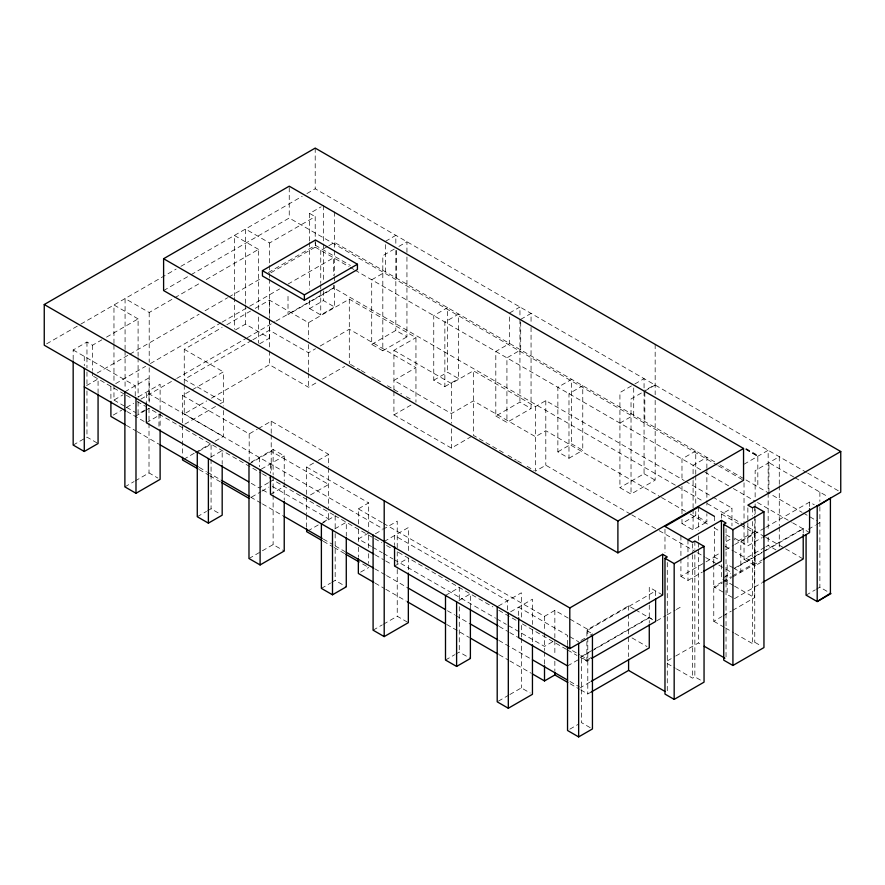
<?xml version="1.0" encoding="UTF-8"?>
<svg xmlns="http://www.w3.org/2000/svg" width="885" height="885" viewBox="0 0 885 885"><rect width="100%" height="100%" fill="white"/><g stroke="black" fill="none" stroke-linecap="round" stroke-linejoin="round"><path stroke-width="0.66" stroke-dasharray="4.42 3.32" d="M46.617 343.856L79.694 324.751M80.878 324.076L176.159 269.062M180.916 266.319L302.205 196.293M306.94 193.561L315.204 188.782L806.467 472.413M163.603 290.557L189.932 275.368M191.127 274.671L289.24 218.02L717.237 465.123M73.167 359.62L73.167 349.973L86.962 342.019L92.516 345.216L101.863 339.818M309.65 241.008L309.65 213.44L321.144 206.813M106.543 337.119L138.093 318.899L138.093 356.29M125.073 349.553L125.073 298.555L149.2 312.493L201.481 282.304M206.238 279.56L258.52 249.382L258.52 311.498M245.499 303.455L245.499 229.038L269.626 242.966L315.204 216.648L315.204 247.169L269.626 273.487M268.332 272.558L315.48 245.333L350.438 265.511M97.184 373.039L128.745 354.819M129.918 354.144L199.114 314.197M205.055 310.768L227.622 297.736M228.817 297.05L261.849 277.978M86.575 385.583L98.069 378.946L98.069 392.686M327.66 246.395L320.757 250.378L320.757 283.355M328.811 245.731L334.552 242.413L715.168 462.158M115.692 383.592L145.605 366.324M150.395 363.558L220.996 322.793M222.19 322.096L248.519 306.896M249.714 306.21L279.638 288.941M288.012 284.096L333.59 257.789L333.59 275.556M184.257 383.526L184.257 349.309L222.113 327.461M226.848 324.729L250.51 311.066M255.234 308.334L269.438 300.137L308.5 322.693L349.298 299.141L415.95 337.616L415.95 402.199M124.885 391.778L149.012 377.84L149.012 403.051M385.495 241.306L395.838 235.333L395.838 244.979M113.966 384.909L113.966 400.064L122.849 394.942M235.498 329.906L245.499 324.131L269.626 338.059L269.626 318.832M138.292 396.856L160.119 384.256L160.119 428.44M394.312 249.05L382.818 255.688L382.818 350.781L371.711 344.365L371.711 279.793L385.495 271.828L385.495 243.961M398.903 246.395L406.945 241.749L406.945 252.778M113.291 415.054L121.665 410.22M126.455 407.454L133.635 403.306M140.815 399.157L175.518 379.123M176.723 378.437L246.13 338.358M247.324 337.672L274.848 321.775M276.043 321.089L333.59 287.857L676.052 485.577M251.683 340.459L184.257 379.388L223.33 401.945L219.823 403.969M252.867 339.774L269.438 330.216L308.5 352.772L315.502 348.734M73.167 445.066L86.962 437.113L98.069 443.529M309.65 300.269L309.65 308.544L323.445 300.579L334.552 306.995L334.552 282.26M144.764 410.153L138.093 414.003L138.093 398.892M259.626 343.834L269.626 338.059M135.228 416.326L144.421 411.016M145.571 410.352L149.012 408.361L261.274 473.176M309.65 308.544L320.757 314.949L334.552 306.995M182.531 422.764L182.531 395.418L223.33 371.866L223.33 406.082M146.335 422.731L160.119 414.777M184.257 384.909L184.257 413.892L206.736 400.916M211.46 398.184L269.438 364.709L308.5 387.265L317.826 381.889M184.865 424.158L218.661 404.644M320.16 346.035L349.298 329.22L415.95 367.695L393.925 380.417L451.383 413.583L473.409 400.872L535.458 436.692L545.802 430.729L660.365 496.861M124.885 486.872L134.077 481.562M135.228 480.898L149.012 472.933L157.895 478.066M371.711 344.365L395.838 330.437L406.945 336.842L406.945 254.15M183.693 459.326L194.191 453.275M195.353 452.6L210.508 443.85M215.166 441.161L223.33 436.449L223.33 407.465M322.494 379.189L344.641 366.412M198.428 451.483L211.072 444.181L211.072 457.855M382.818 350.781L406.945 336.842M182.531 395.418L249.183 433.904L257.292 429.214M258.453 428.55L271.208 421.183L328.667 454.359L328.667 466.66M393.925 390.075L393.925 350.338L415.95 337.616M210.685 457.235L222.179 450.598L222.179 464.271M251.285 462.103L273.122 449.491L284.229 455.908L284.229 481.119M509.605 312.958L519.949 306.984L519.949 318.014M249.183 463.983L271.208 451.262L328.667 484.438L308.953 495.81M261.252 469.172L284.229 455.908M520.712 319.374L531.055 313.401L531.055 324.43M197.278 516.729L206.47 511.419M207.621 510.756L211.072 508.764L219.956 513.897M433.761 380.196L447.556 372.231L458.662 378.647L458.662 314.064L444.867 322.029L444.867 386.601L433.761 380.196L433.761 315.613L447.556 307.648L447.556 372.231M268.52 482.668L259.327 487.978L251.041 483.188M269.671 482.004L273.122 480.013L333.988 515.159M251.495 497.138L260.776 491.783M261.927 491.12L268.885 487.104M393.925 391.458L393.925 414.91L412.476 404.202M444.867 386.601L458.662 378.647M306.641 494.416L306.641 467.081L317.073 461.052M318.235 460.388L328.667 454.359M393.925 350.338L451.383 383.504L473.409 370.793L535.458 406.613L545.802 400.651L684.227 480.566M270.445 494.383L284.229 486.429M248.984 558.524L273.122 544.585L284.229 551.001M509.605 316.941L509.605 343.48L495.81 351.445L495.81 416.016L519.949 402.089L531.055 408.494L531.055 325.802M307.792 530.978L318.235 524.96M322.87 522.283L328.667 518.931L328.667 509.273M393.925 414.91L451.383 448.087L472.247 436.04M321.388 523.798L335.172 515.844L373.536 537.98M495.81 416.016L506.928 422.433L531.055 408.494M358.348 523.909L358.348 508.875L368.691 502.901L368.691 530.248M334.795 528.887L346.278 522.25L346.278 535.923M368.691 532.98L358.348 538.954L371.479 546.532M375.395 533.755L382.287 529.772M631.414 385.937L619.92 392.575L619.92 487.668L631.027 494.084L655.165 480.157L655.165 400.219M634.866 383.946L644.059 378.647L644.059 473.74L619.92 487.668M384.201 541.487L408.339 527.56L408.339 552.771M641.371 393.017L631.027 398.991L631.027 494.084M644.822 391.026L655.165 385.052L644.822 390.13M321.388 588.381L330.581 583.071M331.731 582.407L335.172 580.416L346.278 586.832M557.871 451.848L571.655 443.883L582.772 450.299L582.772 385.716L568.978 393.681L568.978 458.253L557.871 451.848L557.871 387.265L571.655 379.311L571.655 443.883M360.649 572.119L368.691 567.484M630.529 514.141L545.802 465.222L535.458 471.196L535.458 406.613M619.92 423.096L633.715 415.131L633.715 387.265M568.978 458.253L582.772 450.299M394.544 566.035L408.339 558.081L408.339 571.754M373.094 630.175L382.287 624.865M383.437 624.202L397.232 616.248L408.339 622.653M445.498 595.45L459.282 587.496L459.282 601.158M458.895 600.539L470.389 593.901L470.389 608.946M498.355 606.07L521.331 592.795L521.331 618.007M744.031 464.227L768.158 450.299L768.158 491.64M510.612 611.823L532.449 599.211L532.449 624.423M445.498 660.033L454.691 654.723M455.83 654.059L459.282 652.068L470.389 658.484M681.981 519.362L681.981 523.5L695.765 515.535L706.872 521.951L706.872 513.709M681.981 523.5L693.088 529.916L706.872 521.951M383.404 523.345L544.507 616.347L554.851 610.385L568.966 618.526M721.618 518.201L721.618 514.096L731.961 508.123L731.961 525.9M552.55 641.78L544.507 646.426L507.514 625.075M726.22 541.52L730.811 538.865M755.137 531.232L737.515 541.41L734.185 539.485M570.15 619.212L587.795 629.401L628.593 605.849L634.335 609.168M713.775 563.502L713.775 556.665L719.593 553.302M725.423 549.939L733.588 545.226M734.749 544.552L754.562 533.113L754.562 597.696L732.415 610.484M586.888 636.116L586.888 630.64L655.641 590.948L655.641 597.585M680.919 558.723L680.919 576.356L704.825 562.55M706.02 561.853L714.394 557.03L714.394 527.183M764.529 528.079L740.822 541.764L740.822 572.285L734.45 568.612L764.087 551.499M765.713 527.394L809.576 502.072L814.266 504.782M580.947 640.486L585.549 637.831M590.14 635.176L592.441 633.848M680.919 576.356L687.966 580.416L702.303 572.13M734.45 538.091L747.858 545.835L762.085 537.615M498.355 701.163L508.698 695.19M509.849 694.526L521.331 687.899L530.226 693.021M744.031 524.827L744.031 559.32L764.717 547.384M765.868 546.72L768.158 545.392L775.935 549.884M734.45 568.17L761.719 552.428M762.903 551.742L803.215 528.478L803.215 533.013M649.269 617.785L580.516 657.489L586.888 661.161L590.439 659.115M765.282 550.813L803.215 528.909M567.539 665.918L577.883 659.944M723.919 577.352L730.811 573.369M808.381 529.241L815.273 525.27M816.424 524.606L819.875 522.615L816.324 520.557M591.291 657.455L587.795 659.48L580.737 655.398M721.928 582.031L713.775 586.744L724.937 593.193M723.089 581.368L731.253 576.655M732.415 575.98L754.562 563.192L734.561 551.643M656.792 620.805L665.985 615.495M667.135 614.832L675.178 610.185M676.328 609.522L680.919 606.867M714.394 587.552L722.437 582.905M723.587 582.242L731.63 577.595M732.78 576.931L762.162 559.973M744.031 559.32L755.137 565.736L762.029 561.754M589.996 682.092L580.516 687.568L581.334 688.032M734.45 598.691L761.719 582.95M580.737 689.902L587.795 693.973L591.291 691.959M713.775 564.873L713.775 621.248L721.928 616.535M723.089 615.86L731.253 611.148M667.367 660.863L674.536 656.725M675.742 656.028L698.453 642.919L701.894 644.911M569.84 729.163L577.883 724.527M806.08 595.151L815.273 589.841M816.424 589.178L819.875 587.186L830.407 593.271M676.472 668.872L692.557 678.164L694.858 676.837L701.75 680.819M734.871 633.428L752.46 643.583L754.761 642.256L761.653 646.238M807.651 473.088L840.75 492.204M745.922 448.507L757.825 455.377L757.825 486.783M745.922 449.403L757.825 456.262L745.922 449.303M793.812 477.048L768.932 462.678L768.932 493.199M794.995 477.723L828.072 496.828M309.65 213.44L315.204 216.648M719.903 464.902L744.783 479.261M745.978 479.947L802.098 512.349M803.292 513.034L815.14 519.871M718.432 465.82L743.544 480.312M315.204 247.169L349.077 266.728M350.272 267.414L353.845 269.471M355.029 270.157L703.752 471.495M704.936 472.17L728.632 485.854M733.366 488.586L755.137 501.164M757.483 502.514L791.489 522.15M792.661 522.825L809.576 532.593M685.421 481.252L711.673 496.419M712.867 497.104L731.961 508.123M677.235 486.263L702.568 500.888M707.303 503.62L764.518 536.653M765.691 537.328L784.453 548.158M785.626 548.833L803.215 558.988M721.618 514.096L739.274 524.285M740.446 524.971L754.562 533.113M258.52 249.382L234.381 235.443L234.381 296.088M644.059 473.74L655.165 480.157M661.56 497.558L685.421 511.331M690.2 514.085L709.294 525.115M714.062 527.869L720.036 531.31M725.999 534.761L731.961 538.202M725.147 546.211L733.388 550.968M713.775 556.665L719.361 559.895M733.411 568.015L727.171 564.409L727.171 594.488L733.411 598.083M631.724 514.827L657.975 529.982M659.17 530.679L696.163 552.03M697.358 552.727L704.515 556.853M705.71 557.55L717.646 564.431M718.841 565.128L724.804 568.568M725.999 569.254L731.961 572.706M350.493 364.399L360.007 369.897M361.202 370.583L367.153 374.023M371.91 376.767L375.483 378.835M376.678 379.521L382.63 382.962M387.387 385.705L401.668 393.947M406.425 396.701L411.193 399.445M503.244 452.589L473.409 435.365L473.409 370.793M508.012 455.344L516.364 460.167M517.559 460.864L522.338 463.618M527.106 466.373L534.263 470.51M733.388 585.472L721.618 578.679L721.618 563.491M734.561 586.147L754.562 597.696M713.775 621.248L724.317 627.332M725.49 628.018L733.698 632.753M662.677 595.008L649.269 587.275L649.269 603.681M138.093 318.899L113.966 304.971L113.966 343.557M184.257 349.309L223.33 371.866M635.485 609.831L655.641 621.469M632.034 637.919L646.979 646.537M667.279 663.573L675.321 668.208M306.641 467.081L368.691 502.901M586.888 630.64L591.324 633.206M358.348 508.875L382.22 522.648M184.257 413.892L223.33 436.449M73.167 349.973L135.228 385.805L135.228 396.414M569.763 636.68L578.646 641.813M572.495 650.652L579.564 654.723M586.888 660.719L580.516 657.046L649.269 617.343L653.517 620.097M93.622 376.379L98.069 378.946M100.403 380.296L125.194 394.61M126.389 395.296L132.341 398.737M137.109 401.48L145.439 406.292M262.458 473.851L270.755 478.641M374.72 538.666L381.822 542.77M386.568 545.514L391.303 548.246M398.338 552.306L492.901 606.9M498.83 610.318L518.964 621.945M566.444 649.358L521.331 623.317L521.331 636.99M567.617 650.044L576.998 655.453M272.403 486.451L328.667 518.931M372.673 547.218L382.22 552.727M383.404 553.413L392.951 558.933M394.146 559.619L495.589 618.184M496.773 618.869L506.32 624.379M113.966 400.064L125.46 406.702M126.61 407.365L135.803 412.675M126.931 411.536L145.217 422.09M262.668 489.903L269.328 493.741M375.14 554.84L383.437 559.63M385.661 560.913L392.32 564.763M499.251 626.491L507.548 631.282M509.771 632.565L518.654 637.698M126.389 425.375L135.914 430.873M137.109 431.559L158.968 444.181M199.225 467.424L206.327 471.528M207.51 472.214L222.179 480.677M250.61 497.093L261.274 503.244M262.458 503.93L284.229 516.508M323.324 539.076L332.804 544.552M335.172 545.912L345.172 551.687M374.72 568.745L385.384 574.907M386.568 575.582L408.339 588.16M447.434 610.727L454.547 614.832M455.731 615.517L470.389 623.98M498.83 640.397L531.332 659.17M569.962 681.472L579.343 686.882M199.191 469.614L208.716 475.112M209.9 475.809L220.619 481.993M323.346 541.299L332.893 546.808M334.087 547.494L344.829 553.7M362.728 564.033L367.496 566.787M570.15 683.784L579.564 689.227M375.052 583.093L384.599 588.602M385.794 589.299L406.082 601.003M446.659 624.434L469.327 637.521M499.162 654.745L508.709 660.265M509.904 660.951L531.387 673.352M590.218 727.669L581.334 722.536L581.334 657.953M819.875 492.093L819.875 501.386M819.875 506.685L819.875 587.186M809.576 502.072L809.576 507.382M779.276 484.272L779.276 456.704L755.137 470.643L755.137 498.509M779.276 485.655L779.276 525.624M779.276 526.995L779.276 547.671M768.158 493.022L768.158 531.608M768.158 537.118L768.158 545.392M755.137 503.897L755.137 508.001M755.137 509.362L755.137 517.57M755.137 518.931L755.137 565.736M754.761 506.463L754.761 514.694M754.761 516.066L754.761 642.256M752.46 507.791L752.46 516.021M752.46 521.508L752.46 643.583M747.858 507.857L747.858 521.42M747.858 522.769L747.858 545.835M744.031 482.801L744.031 523.455M726.032 528.544L726.032 658.838M714.394 516.331L714.394 521.763M706.872 468.364L706.872 457.368L693.088 465.333L693.088 479.006M706.872 469.736L706.872 508.211M698.453 507.127L698.453 530.447M698.453 535.934L698.453 541.421M698.453 542.793L698.453 548.28M698.453 549.651L698.453 642.919M695.765 474.316L695.765 450.963L681.981 458.917L681.981 480.798M695.765 475.688L695.765 505.921M695.765 511.419L695.765 515.535M694.858 541.045L694.858 549.275M694.858 554.762L694.858 676.837M693.088 480.367L693.088 507.835M693.088 509.207L693.088 529.916M692.557 543.744L692.557 553.346M692.557 554.718L692.557 678.164M687.966 539.717L687.966 553.291M687.966 554.641L687.966 580.416M681.981 486.263L681.981 513.842M680.919 535.657L680.919 557.362M667.279 562.462L667.279 692.756M664.978 529.197L664.978 552.517M655.165 344.365L655.165 394.699M649.269 605.041L649.269 623.261M644.822 392.354L644.822 421.548M628.593 605.849L628.593 612.686M628.593 614.046L628.593 634.556M628.593 637.3L628.593 656.626M587.795 629.401L587.795 636.238M587.795 637.598L587.795 693.973M586.888 641.581L586.888 661.161M567.539 644.689L567.539 635.397L518.654 607.176L518.654 616.458M554.851 610.385L554.851 637.72M554.851 640.463L554.851 655.641M554.851 661.161L554.851 670.819M545.802 400.651L545.802 465.222M544.507 616.347L544.507 631.392M544.507 632.753L544.507 650.563M544.507 651.946L544.507 664.369M532.449 629.733L532.449 643.406M521.331 638.362L521.331 687.899M520.712 322.029L520.712 349.896L506.928 357.85L506.928 422.433M519.949 319.397L519.949 402.089M507.548 610.053L507.548 600.76L394.544 535.525L394.544 544.806M459.282 606.634L459.282 652.068M451.383 383.504L451.383 423.24M451.383 428.76L451.383 448.087M397.232 547.682L397.232 521.143L383.437 529.108L146.335 392.221L146.335 401.502M397.232 551.665L397.232 568.07M397.232 569.442L397.232 616.248M396.602 250.378L396.602 278.244M395.838 250.499L395.838 330.437M368.691 535.735L368.691 548.158M368.691 553.678L368.691 563.336M358.348 529.385L358.348 541.708M358.348 547.229L358.348 556.886M349.298 299.141L349.298 363.713M335.172 515.844L335.172 528.146M335.172 533.611L335.172 580.416M334.552 211.891L334.552 249.282M334.552 250.654L334.552 275.39M334.552 276.762L334.552 280.888M333.59 285.125L333.59 288.3L288.012 314.617L288.012 293.676M328.667 468.032L328.667 507.901M323.445 205.486L323.445 242.689M323.445 244.072L323.445 281.286M323.445 290.933L323.445 300.579M320.757 284.727L320.757 288.842M320.757 290.225L320.757 314.949M315.48 242.678L315.48 245.333M315.204 148.094L315.204 188.782M309.65 242.39L309.65 289.24M308.5 322.693L308.5 339.099M308.5 344.564L308.5 372.087M308.5 373.47L308.5 387.265M306.641 497.149L306.641 513.709M306.641 515.092L306.641 527.515M289.24 187.509L289.24 218.02M284.229 482.447L284.229 500.102M273.122 449.491L273.122 474.703M273.122 476.03L273.122 493.686M273.122 495.047L273.122 544.585M271.208 421.183L271.208 433.495M271.208 434.856L271.208 473.342M270.445 463.873L270.445 473.154M269.626 242.966L269.626 264.195M269.626 265.522L269.626 277.602M269.626 278.985L269.626 317.449M269.438 300.137L269.438 317.903M269.438 319.275L269.438 349.531M269.438 350.914L269.438 364.709M259.327 457.456L259.327 466.738M258.52 316.996L258.52 343.103M249.183 433.904L249.183 461.251M245.499 304.838L245.499 324.131M234.381 297.471L234.381 329.165M211.072 459.226L211.072 508.764M182.531 425.497L182.531 454.481M158.968 414.114L158.968 427.776M149.2 312.493L149.2 362.242M149.2 367.74L149.2 402.089M149.012 408.361L149.012 422.034M149.012 423.395L149.012 472.933M138.093 357.662L138.093 397.509M125.073 350.925L125.073 389.522M113.966 344.94L113.966 383.526M110.902 386.358L110.902 400.031M92.516 345.216L92.516 370.428M92.516 371.755L92.516 375.738M86.962 342.019L86.962 367.861M86.962 371.932L86.962 385.506M86.962 390.938L86.962 437.113M84.274 356.389L84.274 365.682"/><path stroke-width="1.33" d="M830.407 593.271L830.982 593.603L817.198 601.568L817.198 506.463L830.407 498.178L830.407 593.271L817.198 601.568L806.08 595.151L806.08 534.695M714.394 516.331L698.453 507.127L664.978 526.453L692.557 542.372L694.858 541.045L704.051 546.355L704.051 682.147L674.171 699.393L664.978 694.083L664.978 558.302L667.279 556.975L662.677 554.32L662.677 595.008L569.796 648.639L44.25 345.216L44.25 304.528L315.204 148.094L840.75 451.516L840.75 492.204L763.268 536.929M163.603 258.719L289.24 186.182L743.544 448.463L743.544 480.312L617.896 552.848L163.603 290.557L163.603 258.719L617.896 521L743.544 448.463M262.436 270.655L315.48 240.023L357.429 264.25L357.429 269.549L304.374 300.181L262.436 275.965L262.436 270.655L304.374 294.871L357.429 264.25M73.167 361.003L73.167 445.066L84.274 451.483L98.069 443.529L98.069 394.057M124.885 391.778L124.885 486.872L135.991 493.288L160.119 479.349L160.119 429.811M197.278 452.147L197.278 516.729L208.384 523.135L222.179 515.181L222.179 465.643M248.984 463.43L248.984 558.524L260.101 564.94L284.229 551.001L284.229 501.463M321.388 523.798L321.388 588.381L332.495 594.786L346.278 586.832L346.278 537.295M373.094 535.082L373.094 630.175L384.201 636.592L408.339 622.653L408.339 573.115M445.498 595.45L445.498 660.033L456.605 666.438L470.389 658.484L470.389 608.946M44.25 304.528L569.796 607.951L662.677 554.32M687.966 539.717L721.43 520.402L726.032 523.057L723.731 524.385L723.731 660.166L732.924 665.476L763.954 647.566L763.954 511.773L754.761 506.463L752.46 507.791L747.858 505.136L840.75 451.516M664.978 558.302L674.171 563.601L704.051 546.355M723.731 524.385L732.924 529.684L763.954 511.773M703.498 571.444L721.43 561.09L721.43 520.402M532.582 674.038L544.507 680.93L554.851 674.956L567.794 682.435M591.622 658.429L655.641 621.469L655.641 598.913M763.346 559.287L809.576 532.593L809.576 508.709M497.204 606.734L497.204 701.827L508.311 708.243L532.449 694.305L532.449 644.767M591.191 681.406L649.269 647.864L649.269 624.622M762.903 582.264L803.215 558.988L803.215 534.385M591.291 691.959L628.593 670.421L664.934 691.406M567.539 646.017L567.539 730.49L578.646 736.906L592.441 728.941L592.441 635.231M816.623 506.131L817.198 506.463M704.194 646.238L724.881 658.174M84.274 386.911L125.747 410.85M248.663 481.816L146.335 422.731L146.335 402.83M373.957 554.154L270.445 494.383L270.445 475.809M498.067 625.806L394.544 566.035L394.544 546.134M567.539 665.918L518.654 637.698L518.654 617.785M125.194 424.689L110.902 416.437L110.902 401.392M160.119 444.845L198.03 466.738M222.179 480.677L249.426 496.408M284.229 516.508L322.14 538.39M346.278 552.328L373.536 568.059M408.339 588.16L445.066 609.356M470.389 623.98L497.635 639.711M532.449 659.812L567.617 680.111M198.008 468.928L182.531 460.001L182.531 457.235M221.803 482.679L249.183 498.476M322.151 540.613L306.641 531.653L306.641 528.887M346.013 554.386L359.144 561.964M373.857 582.407L358.348 573.447L358.348 558.269M407.277 601.7L445.465 623.748M470.521 638.218L497.967 654.059M732.924 529.684L732.924 665.476M674.171 563.601L674.171 699.393M628.593 659.38L628.593 670.421M617.896 521L617.896 552.848M578.646 643.185L578.646 736.906M569.796 607.951L569.796 648.639M554.851 672.202L554.851 674.956M544.507 665.752L544.507 680.93M508.311 613.15L508.311 708.243M456.605 601.866L456.605 666.438M384.201 500.799L384.201 636.592M332.495 530.215L332.495 594.786M304.374 294.871L304.374 300.181M260.101 469.835L260.101 564.94M208.384 458.563L208.384 523.135M135.991 398.184L135.991 493.288M84.274 368.326L84.274 451.483"/></g></svg>
